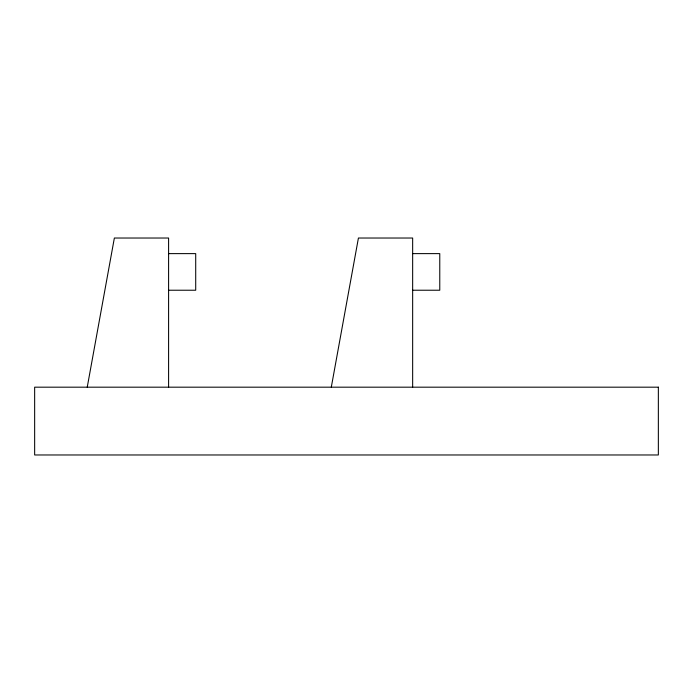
<?xml version="1.0" encoding="UTF-8"?>
<svg xmlns="http://www.w3.org/2000/svg" width="693" height="693" viewBox="0 0 693 693"><rect width="100%" height="100%" fill="white"/><g stroke="black" fill="none" stroke-linecap="round" stroke-linejoin="round"><path stroke-width="1.04" d="M87.24 387.179L114.362 238.028L168.598 238.028L168.598 387.179M331.297 387.179L358.42 238.028L412.656 238.028L412.656 387.179M168.598 253.621L195.712 253.621L195.712 290.228L168.598 290.228M412.656 253.621L439.769 253.621L439.769 290.228L412.656 290.228M658.35 387.179L34.65 387.179L34.65 454.972L658.35 454.972L658.35 387.179"/></g></svg>
